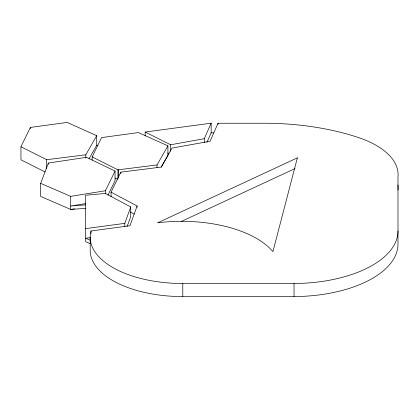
<?xml version="1.0" encoding="UTF-8"?>
<svg xmlns="http://www.w3.org/2000/svg" width="419" height="419" viewBox="0 0 419 419"><rect width="100%" height="100%" fill="white"/><g stroke="black" fill="none" stroke-linecap="round" stroke-linejoin="round"><path stroke-width="0.63" d="M124.81 226.574L124.81 223.358L130.733 206.939L105.415 193.458L85.67 195.244L85.67 241.69L90.446 243.779M127.224 226.302L130.733 216.571L130.733 206.939M90.2 237.526L90.2 250.604A92.594 46.294 0 0 0 182.789 296.579L294.033 296.579A105.059 52.527 0 0 0 397.987 244.052L397.987 176.949A89.305 44.65 0 0 0 358.402 137.537A169.753 84.879 0 0 0 264.117 123.244L218.032 123.244L210.06 141.245L172.005 148.101L161.168 167.087L120.861 172.146L111.061 192.132L137.097 205.996L129.974 225.736L91.043 230.963L91.043 233.535M85.67 208.322L70.706 209.448L40.69 196.432L40.69 183.36L48.368 163.059L86.398 157.308L115.063 171.062L115.063 180.694L107.966 195.165M204.283 142.554L204.283 138.705L211.155 123.186L145.157 132.043L145.157 135.897M206.923 142.371L211.155 132.823L211.155 123.186M44.985 171.916L20.95 159.812L20.95 146.739L30.357 127.439L67.155 122.421L96.705 135.698L96.705 145.33L89.011 158.817M92.17 160.1L92.17 156.884L101.576 137.589L138.375 132.572L167.925 145.849L167.925 155.48L161.189 167.281M105.415 193.95L105.415 190.739L115.063 171.062M85.801 158.01L85.801 154.8L96.705 135.698M157.025 167.516L157.025 164.95L167.925 145.849M181.401 221.41L295.007 168.585M145.157 132.043L170.643 144.764L204.283 138.705M40.69 183.36L70.706 196.37L105.415 190.739M85.492 203.608L70.706 206.007L85.67 204.881M74.566 208.819L70.706 209.448L70.706 196.37M85.67 228.617L124.81 223.358M90.164 237.646L85.67 238.254L90.446 240.338M20.95 146.739L46.703 159.707L85.801 154.8M92.17 156.884L117.922 169.857L157.025 164.95M91.043 230.963A92.594 46.294 0 0 0 182.789 283.506L294.033 283.506A105.059 52.527 0 0 0 397.987 230.979M211.155 132.823L213.653 132.839M96.705 145.33L97.926 145.802M167.747 152.951L168.904 153.532M115.057 178.049L117.351 179.201M130.304 212.014L134.269 214.125M294.033 283.506L294.033 296.579M218.032 123.244L218.032 124.527M182.789 283.506L182.789 296.579M170.643 144.764L170.643 151.186M137.097 205.996L137.097 207.285M120.861 172.146L120.861 173.429M118.488 169.784L118.488 177.494M117.922 169.857L117.922 178.85M111.061 192.132L111.061 196.631M48.368 163.059L48.368 164.342M46.703 159.707L46.703 168.7M30.357 127.439L30.357 128.743M397.924 184.899A89.305 44.65 0 0 1 397.987 190.022M297.375 157.848L272.921 251.61A98.921 49.463 0 0 0 157.733 222.782L297.375 157.848"/></g></svg>
